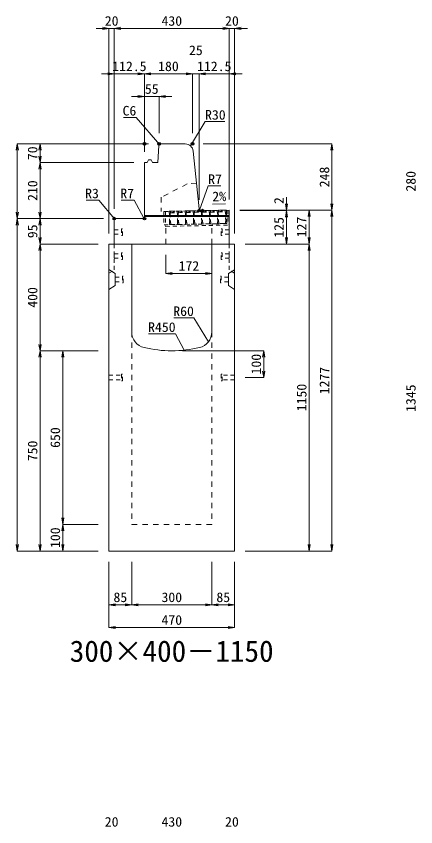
# Model space of a CAD drawing. Units: millimetres at full size; some dimension numbers follow another scale. Extents: x -18734 to 51600, y -18820 to 17820.
# Drawn here: x 9318 to 10813, y -9903 to -6867 of the extents above; entities that cross this region are included whole.
import ezdxf
from ezdxf.enums import TextEntityAlignment as Align

# ---------------------------------------------------------------- set-up
doc = ezdxf.new("R2010")
doc.units = ezdxf.units.MM
doc.header["$LTSCALE"] = 20
doc.header["$PDMODE"] = 32
doc.header["$PDSIZE"] = 10
doc.linetypes.add('USER1', pattern=[2, 1, -1])
doc.linetypes.add('USER2', pattern=[1.35, 0.75, -0.6])
for name, color, linetype, lineweight in [('インサート', 3, 'USER2', 9), ('グレーチング', 7, 'USER2', 5), ('受枠', 3, 'USER2', 9), ('寸法線', 7, 'Continuous', 13), ('引出線', 4, 'Continuous', 13), ('本体', 2, 'Continuous', 13), ('目地', 132, 'Continuous', 5)]:
    doc.layers.add(name, color=color, linetype=linetype, lineweight=lineweight)
doc.layers.add('作業エリア', color=11, linetype='Continuous')
doc.layers.add('文字', color=7, linetype='Continuous')
doc.styles.add('ＭＳ 明朝', font='')
doc.styles.get('ＭＳ 明朝').set_extended_font_data('MS Mincho')

# ---------------------------------------------------------------- blocks, each defined once
blk = doc.blocks.new('open_arrow')
at = {"color": 0, "linetype": 'Continuous', "lineweight": -2}
blk.add_lwpolyline([(7.5, 1.25), (0, 0), (7.5, -1.25)], dxfattribs=at)

msp = doc.modelspace()

# ---------------------------------------------------------------- linework, layer by layer
at = {"layer": 'インサート'}
for p, q in [((9685, -7666.5), (9712, -7666.5)), ((9685, -7666.5), (9685, -7683.5)), ((9715, -7662.5), (9712, -7662.5)), ((9712, -7662.5), (9712, -7687.5)), ((9715, -7687.5), (9715, -7662.5)), ((10085, -7662.5), (10088, -7662.5)), ((10085, -7687.5), (10085, -7662.5)), ((10088, -7662.5), (10088, -7687.5)), ((10115, -7666.5), (10088, -7666.5)), ((10115, -7666.5), (10115, -7683.5)), ((9685, -7683.5), (9712, -7683.5)), ((9712, -7687.5), (9715, -7687.5)), ((10088, -7687.5), (10085, -7687.5)), ((10115, -7683.5), (10088, -7683.5)), ((9685, -7756.5), (9712, -7756.5)), ((9685, -7756.5), (9685, -7773.5)), ((9715, -7752.5), (9712, -7752.5)), ((9712, -7752.5), (9712, -7777.5)), ((9715, -7777.5), (9715, -7752.5)), ((10085, -7752.5), (10088, -7752.5)), ((10085, -7777.5), (10085, -7752.5)), ((10088, -7752.5), (10088, -7777.5)), ((10115, -7756.5), (10088, -7756.5)), ((10115, -7756.5), (10115, -7773.5)), ((9685, -7773.5), (9712, -7773.5)), ((9712, -7777.5), (9715, -7777.5)), ((10088, -7777.5), (10085, -7777.5)), ((10115, -7773.5), (10088, -7773.5)), ((9688.2, -7844.5), (9715.2, -7844.5)), ((9688.2, -7844.5), (9688.2, -7861.5)), ((9688.2, -7861.5), (9715.2, -7861.5)), ((9718.2, -7840.5), (9715.2, -7840.5)), ((9715.2, -7840.5), (9715.2, -7865.5)), ((9718.2, -7865.5), (9718.2, -7840.5)), ((10081.8, -7840.5), (10084.8, -7840.5)), ((10081.8, -7865.5), (10081.8, -7840.5)), ((10084.8, -7840.5), (10084.8, -7865.5)), ((10111.8, -7844.5), (10084.8, -7844.5)), ((10111.8, -7861.5), (10084.8, -7861.5)), ((10111.8, -7844.5), (10111.8, -7861.5)), ((9715.2, -7865.5), (9718.2, -7865.5)), ((10084.8, -7865.5), (10081.8, -7865.5)), ((9665, -8211.5), (9712, -8211.5)), ((9665, -8211.5), (9665, -8228.5)), ((9715, -8207.5), (9712, -8207.5)), ((9712, -8207.5), (9712, -8232.5)), ((9715, -8232.5), (9715, -8207.5)), ((10088, -8207.5), (10085, -8207.5)), ((10085, -8207.5), (10085, -8232.5)), ((10088, -8232.5), (10088, -8207.5)), ((10135, -8211.5), (10088, -8211.5)), ((10135, -8228.5), (10135, -8211.5)), ((9665, -8228.5), (9712, -8228.5)), ((9712, -8232.5), (9715, -8232.5)), ((10085, -8232.5), (10088, -8232.5)), ((10135, -8228.5), (10088, -8228.5))]:
    msp.add_line(p, q, dxfattribs=at)
at = {"layer": 'グレーチング'}
for p, q in [((9889.92, -7597.5), (10104.88, -7593.2)), ((9895.04, -7603.4), (9919.92, -7596.9)), ((9895.04, -7603.4), (9920.04, -7602.9)), ((9925.04, -7602.8), (9949.91, -7596.3)), ((9925.04, -7602.8), (9950.03, -7602.3)), ((9955.03, -7602.2), (9979.91, -7595.7)), ((9955.03, -7602.2), (9980.03, -7601.7)), ((9985.03, -7601.6), (10009.9, -7595.1)), ((9985.03, -7601.6), (10010.02, -7601.1)), ((10015.02, -7601), (10039.89, -7594.5)), ((10015.02, -7601), (10040.01, -7600.5)), ((10045.01, -7600.4), (10069.89, -7593.9)), ((10045.01, -7600.4), (10070.01, -7599.9)), ((10075.01, -7599.8), (10099.88, -7593.3)), ((10075.01, -7599.8), (10100, -7599.3)), ((9890.92, -7647.49), (10105.88, -7643.19))]:
    msp.add_line(p, q, dxfattribs=at)
for points in [[(9889.92, -7597.5), (9894.92, -7597.4), (9895.04, -7603.4), (9894.06, -7604.42), (9894.78, -7640.41), (9895.8, -7641.39), (9895.92, -7647.39), (9890.92, -7647.49), (9890.8, -7641.49), (9891.78, -7640.47), (9891.06, -7604.48), (9890.04, -7603.5)], [(9919.92, -7596.9), (9924.92, -7596.8), (9925.04, -7602.8), (9924.06, -7603.82), (9924.78, -7639.81), (9925.8, -7640.79), (9925.92, -7646.79), (9920.92, -7646.89), (9920.8, -7640.89), (9921.78, -7639.87), (9921.06, -7603.88), (9920.04, -7602.9)], [(9949.91, -7596.3), (9954.91, -7596.2), (9955.03, -7602.2), (9954.05, -7603.22), (9954.77, -7639.21), (9955.79, -7640.19), (9955.91, -7646.19), (9950.91, -7646.29), (9950.79, -7640.29), (9951.77, -7639.27), (9951.05, -7603.28), (9950.03, -7602.3)], [(9979.91, -7595.7), (9984.91, -7595.6), (9985.03, -7601.6), (9984.05, -7602.62), (9984.77, -7638.61), (9985.79, -7639.59), (9985.91, -7645.59), (9980.91, -7645.69), (9980.79, -7639.69), (9981.77, -7638.67), (9981.05, -7602.68), (9980.03, -7601.7)], [(10009.9, -7595.1), (10014.9, -7595), (10015.02, -7601), (10014.04, -7602.02), (10014.76, -7638.01), (10015.78, -7638.99), (10015.9, -7644.99), (10010.9, -7645.09), (10010.78, -7639.09), (10011.76, -7638.07), (10011.04, -7602.08), (10010.02, -7601.1)], [(10039.89, -7594.5), (10044.89, -7594.4), (10045.01, -7600.4), (10044.03, -7601.42), (10044.75, -7637.41), (10045.77, -7638.39), (10045.89, -7644.39), (10040.89, -7644.49), (10040.77, -7638.49), (10041.75, -7637.47), (10041.03, -7601.48), (10040.01, -7600.5)], [(10069.89, -7593.9), (10074.89, -7593.8), (10075.01, -7599.8), (10074.03, -7600.82), (10074.75, -7636.81), (10075.77, -7637.79), (10075.89, -7643.79), (10070.89, -7643.89), (10070.77, -7637.89), (10071.75, -7636.87), (10071.03, -7600.88), (10070.01, -7599.9)], [(10099.88, -7593.3), (10104.88, -7593.2), (10105, -7599.2), (10104.02, -7600.22), (10104.74, -7636.21), (10105.76, -7637.19), (10105.88, -7643.19), (10100.88, -7643.29), (10100.76, -7637.29), (10101.74, -7636.27), (10101.02, -7600.28), (10100, -7599.3)]]:
    msp.add_lwpolyline(points, close=True, dxfattribs=at)
at = {"layer": '作業エリア'}
for p in [(9797.5, -7345), (9852.5, -7345), (9977.5, -7345), (10002.5, -7595), (10015, -7595), (9685, -7625), (9797.5, -7625)]:
    msp.add_point(p, dxfattribs=at)
at = {"layer": '受枠'}
for p, q in [((9869.93, -7597.9), (10112.88, -7593.04)), ((9869.93, -7597.9), (9870.93, -7647.89)), ((9875.93, -7597.78), (9877.05, -7653.77)), ((10106.88, -7593.16), (10107.88, -7643.15)), ((10112.88, -7593.04), (10114, -7649.03)), ((9870.93, -7647.89), (10107.88, -7643.15)), ((9877.05, -7653.77), (10114, -7649.03)), ((10050.89, -7644.29), (10051.01, -7650.29))]:
    msp.add_line(p, q, dxfattribs=at)
at = {"layer": '寸法線'}
for p, q in [((9733, -6912.31), (9617, -6912.31)), ((9665, -7680), (9665, -6912.31)), ((9685, -6912.31), (10115, -6912.31)), ((9685, -7588), (9685, -6912.31)), ((9685, -7588), (9685, -6912.31)), ((10067, -6912.31), (10183, -6912.31)), ((10115, -7553), (10115, -6912.31)), ((10115, -7553), (10115, -6912.31)), ((10135, -7680), (10135, -6912.31)), ((9637, -7082.31), (9797.5, -7082.31)), ((9685, -7588), (9685, -7082.31)), ((9797.5, -7082.31), (9977.5, -7082.31)), ((9797.5, -7375), (9797.5, -7082.31)), ((9797.5, -7375), (9797.5, -7082.31)), ((9929.5, -7082.31), (10050.5, -7082.31)), ((9977.5, -7305), (9977.5, -7082.31)), ((9977.5, -7305), (9977.5, -7082.31)), ((10002.5, -7555), (10002.5, -7082.31)), ((10002.5, -7082.31), (10163, -7082.31)), ((10002.5, -7555), (10002.5, -7082.31)), ((10115, -7553), (10115, -7082.31)), ((9749.5, -7167.31), (9900.5, -7167.31)), ((9797.5, -7375), (9797.5, -7167.31)), ((9852.5, -7305), (9852.5, -7167.31)), ((9322.06, -7625), (9322.06, -7345)), ((9812.5, -7345), (9322.06, -7345)), ((9407.06, -7415), (9407.06, -7345)), ((9812.5, -7345), (9407.06, -7345)), ((10017.5, -7345), (10498.78, -7345)), ((10498.78, -7593), (10498.78, -7345)), ((9407.06, -7625), (9407.06, -7415)), ((9757.5, -7415), (9407.06, -7415)), ((9757.5, -7415), (9407.06, -7415)), ((10328.78, -7643), (10328.78, -7545)), ((10155, -7593), (10498.78, -7593)), ((10155, -7593), (10413.78, -7593)), ((10155, -7593), (10328.78, -7593)), ((10155, -7593), (10498.78, -7593)), ((10155, -7595), (10328.78, -7595)), ((10155, -7595), (10328.78, -7595)), ((10328.78, -7720), (10328.78, -7595)), ((10413.78, -7720), (10413.78, -7593)), ((10498.78, -7593), (10498.78, -8870)), ((9322.06, -8870), (9322.06, -7625)), ((9645, -7625), (9322.06, -7625)), ((9645, -7625), (9322.06, -7625)), ((9407.06, -7720), (9407.06, -7625)), ((9645, -7625), (9407.06, -7625)), ((9645, -7625), (9407.06, -7625)), ((9407.06, -7720), (9407.06, -8120)), ((9625, -7720), (9407.06, -7720)), ((9625, -7720), (9407.06, -7720)), ((10175, -7720), (10413.78, -7720)), ((10175, -7720), (10413.78, -7720)), ((10175, -7720), (10328.78, -7720)), ((10413.78, -7720), (10413.78, -8870)), ((9878, -7760), (9878, -7830.23)), ((9878, -7830.23), (10050, -7830.23)), ((9625, -8120), (9407.06, -8120)), ((9407.06, -8870), (9407.06, -8120)), ((9625, -8120), (9407.06, -8120)), ((9492.06, -8120), (9492.06, -8770)), ((9625, -8120), (9492.06, -8120)), ((9940, -8120), (10243.78, -8120)), ((10243.78, -8120), (10243.78, -8220)), ((10175, -8220), (10243.78, -8220)), ((9625, -8770), (9492.06, -8770)), ((9492.06, -8770), (9492.06, -8870)), ((9625, -8770), (9492.06, -8770)), ((9625, -8870), (9322.06, -8870)), ((9625, -8870), (9407.06, -8870)), ((9625, -8870), (9492.06, -8870)), ((10175, -8870), (10413.78, -8870)), ((10175, -8870), (10498.78, -8870)), ((9665, -8910), (9665, -9071.16)), ((9665, -8910), (9665, -9156.16)), ((9750, -8910), (9750, -9071.16)), ((9750, -8910), (9750, -9071.16)), ((10050, -8910), (10050, -9071.16)), ((10050, -8910), (10050, -9071.16)), ((10135, -8910), (10135, -9071.16)), ((10135, -8910), (10135, -9156.16)), ((9665, -9071.16), (9750, -9071.16)), ((9750, -9071.16), (10050, -9071.16)), ((10050, -9071.16), (10135, -9071.16)), ((9665, -9156.16), (10135, -9156.16))]:
    msp.add_line(p, q, dxfattribs=at)
at = {"layer": '引出線'}
for points in [[(9855.29, -7347.99), (9767.27, -7245.82), (9718.92, -7245.82)], [(9970.48, -7352.76), (10024.33, -7261.36), (10099, -7261.36)], [(10004.14, -7593.19), (10036.08, -7502.42), (10084.01, -7502.42)], [(9685.88, -7625.88), (9627.15, -7555.51), (9579.43, -7555.51)], [(9795.45, -7622.95), (9758.75, -7555.51), (9710.82, -7555.51)], [(10052.12, -7570.88), (10100.83, -7569.9), (10052.08, -7570.88)], [(10037.07, -8086.68), (9982.66, -7996.79), (9907.98, -7996.79)], [(9946.44, -8117.6), (9914.22, -8056.45), (9813.21, -8056.45)]]:
    msp.add_lwpolyline(points, dxfattribs=at)
at = {"layer": '本体'}
for p, q in [((9852.07, -7350.98), (9858.5, -7345)), ((9858.5, -7345), (9950.35, -7345)), ((9847.5, -7415), (9852.07, -7350.98)), ((9980.2, -7372.01), (10001.87, -7588.7)), ((9807.5, -7415), (9812.5, -7405)), ((9812.5, -7405), (9822.5, -7405)), ((9822.5, -7405), (9827.5, -7415)), ((9797.5, -7415), (9797.5, -7618)), ((9797.5, -7415), (9807.5, -7415)), ((9827.5, -7415), (9847.5, -7415)), ((10015, -7595), (10008.83, -7595)), ((10115, -7593), (10015, -7595)), ((10115, -7593), (10115, -7720)), ((9685, -7628), (9685, -7720)), ((9790.5, -7625), (9688, -7625)), ((9665, -7720), (9665, -8870)), ((9665, -7720), (9750, -7720)), ((9685, -7720), (10115, -7720)), ((9750, -7720), (9750, -8049.47)), ((10050, -7720), (10135, -7720)), ((10050, -7720), (10050, -8049.47)), ((10135, -7720), (10135, -8870)), ((9665, -8870), (10135, -8870))]:
    msp.add_line(p, q, dxfattribs=at)
at = {"layer": '本体', "linetype": 'USER1'}
for p, q in [((9957.5, -7495), (9860.5, -7545)), ((9992.2, -7492), (9957.5, -7495)), ((9860.5, -7545), (9860.5, -7598.09)), ((10015, -7595), (9860.5, -7598.09)), ((9878, -7720), (9878, -7647.75)), ((10050, -7720), (10050, -7644.31))]:
    msp.add_line(p, q, dxfattribs=at)
at = {"layer": '本体', "linetype": 'USER2', "lineweight": 9}
for p, q in [((9685, -7817), (9685, -7720)), ((10115, -7817), (10115, -7720)), ((9665, -7829.5), (9685, -7817)), ((10135, -7829.5), (10115, -7817))]:
    msp.add_line(p, q, dxfattribs=at)
at = {"layer": '本体', "lineweight": 9}
for p, q in [((9665, -7816), (9688.2, -7830.5)), ((9688.2, -7830.5), (9688.2, -7875.5)), ((10134.58, -7816.26), (10111.8, -7830.5)), ((10111.8, -7830.5), (10111.8, -7875.5)), ((9688.2, -7875.5), (9665, -7890)), ((10111.8, -7875.5), (10135, -7890))]:
    msp.add_line(p, q, dxfattribs=at)
at = {"layer": '本体', "linetype": 'USER1', "lineweight": 15}
for p, q in [((9750, -8049.47), (9750, -8770)), ((10050, -8049.47), (10050, -8770)), ((9750, -8770), (10050, -8770))]:
    msp.add_line(p, q, dxfattribs=at)
at = {"layer": '本体'}
for centre, radius, start, end in [((9950.35, -7375), 30, 5.71059, 90), ((10008.83, -7588), 7, 185.71059, 270), ((9790.5, -7618), 7, 270, 0), ((9688, -7628), 3, 90, 180), ((9810, -8049.47), 60, 180, 256.65764), ((9990, -8049.47), 60, 283.34236, 0), ((9900, -7670), 450, 256.65764, 283.34236)]:
    msp.add_arc(centre, radius, start, end, dxfattribs=at)
at = {"layer": '目地'}
for p, q in [((10115, -7613), (9797.5, -7613)), ((10115, -7617), (9797.5, -7617))]:
    msp.add_line(p, q, dxfattribs=at)

# ---------------------------------------------------------------- block references
at = {"layer": '寸法線', "xscale": 3.2, "yscale": 3.2}
for p, rotation in [((9665, -6912.31), 180), ((10115, -6912.31), 180), ((10115, -6912.31), 180), ((9685, -7082.31), 180), ((9797.5, -7082.31), 180), ((9977.5, -7082.31), 180), ((9977.5, -7082.31), 180), ((9797.5, -7167.31), 180), ((9322.06, -7345), 270), ((9407.06, -7345), 270), ((10498.78, -7345), 270), ((9407.06, -7415), 90), ((9407.06, -7415), 270), ((10328.78, -7593), 90), ((10498.78, -7593), 90), ((9322.06, -7625), 90), ((9407.06, -7625), 90), ((10328.78, -7595), 270), ((10328.78, -7595), 270), ((10413.78, -7593), 270), ((10498.78, -7593), 270), ((9322.06, -7625), 270), ((9407.06, -7625), 270), ((9407.06, -7720), 90), ((10328.78, -7720), 90), ((10413.78, -7720), 90), ((9407.06, -7720), 270), ((10413.78, -7720), 270), ((10050, -7830.23), 180), ((9407.06, -8120), 90), ((9407.06, -8120), 270), ((9492.06, -8120), 270), ((10243.78, -8120), 270), ((10243.78, -8220), 90), ((9492.06, -8770), 90), ((9492.06, -8770), 270), ((9322.06, -8870), 90), ((9407.06, -8870), 90), ((9492.06, -8870), 90), ((10413.78, -8870), 90), ((10498.78, -8870), 90), ((9750, -9071.16), 180), ((10050, -9071.16), 180), ((10135, -9071.16), 180), ((10135, -9156.16), 180)]:
    msp.add_blockref('open_arrow', p, dxfattribs=dict(at, rotation=rotation))
for p in [(9685, -6912.31), (9685, -6912.31), (10135, -6912.31), (9797.5, -7082.31), (10002.5, -7082.31), (10002.5, -7082.31), (10115, -7082.31), (9852.5, -7167.31), (9878, -7830.23), (9665, -9071.16), (9750, -9071.16), (10050, -9071.16), (9665, -9156.16)]:
    msp.add_blockref('open_arrow', p, dxfattribs=at)
at = {"layer": '引出線', "xscale": 0.0533, "yscale": 0.0533}
for p, rotation in [((9855.29, -7347.99), 130.7), ((9970.48, -7352.76), 59.5), ((10052.12, -7570.88), 1.1), ((10004.14, -7593.19), 70.6), ((9685.88, -7625.88), 129.8), ((9795.45, -7622.95), 118.6), ((10037.07, -8086.68), 121.2), ((9946.44, -8117.6), 117.8)]:
    msp.add_blockref('open_arrow', p, dxfattribs=dict(at, rotation=rotation))

# ---------------------------------------------------------------- texts
at = {"layer": '寸法線', "style": 'ＭＳ 明朝', "width": 1.05}
for s, p in [('20', (9675, -6884.31)), ('430', (9900, -6884.31)), ('20', (10125, -6884.31)), ('25', (9990, -6994.31)), ('112.5', (9741.25, -7054.31)), ('180', (9887.5, -7054.31)), ('112.5', (10058.75, -7054.31)), ('55', (9825, -7139.31)), ('172', (9964, -7802.23)), ('85', (9707.5, -9043.16)), ('300', (9900, -9043.16)), ('85', (10092.5, -9043.16)), ('470', (9900, -9128.16)), ('20', (9675, -9884.31)), ('430', (9900, -9884.31)), ('20', (10125, -9884.31))]:
    msp.add_text(s, height=36.03, dxfattribs=at).set_placement(p, align=Align.MIDDLE_CENTER)
for s, p in [('70', (9379.06, -7380)), ('248', (10470.78, -7469)), ('280', (10794.06, -7485)), ('210', (9379.06, -7520)), ('2', (10300.78, -7557.41)), ('127', (10385.78, -7656.5)), ('95', (9379.06, -7672.5)), ('125', (10300.78, -7657.5)), ('400', (9379.06, -7920)), ('100', (10215.78, -8170)), ('1277', (10470.78, -8231.5)), ('1150', (10385.78, -8295)), ('1345', (10794.06, -8297.5)), ('650', (9464.06, -8445)), ('750', (9379.06, -8495)), ('100', (9464.06, -8820))]:
    msp.add_text(s, height=36.03, rotation=90, dxfattribs=at).set_placement(p, align=Align.MIDDLE_CENTER)
at = {"layer": '引出線', "style": 'ＭＳ 明朝', "width": 1.05}
for s, p in [('C6', (9767.27, -7202.62)), ('R3', (9627.15, -7512.31)), ('R7', (9758.75, -7512.31)), ('R60', (9982.66, -7953.59)), ('R450', (9914.22, -8013.25))]:
    msp.add_text(s, height=36.03, dxfattribs=at).set_placement(p, align=Align.TOP_RIGHT)
for s, p in [('R30', (10024.33, -7218.16)), ('R7', (10036.08, -7459.22))]:
    msp.add_text(s, height=36.03, dxfattribs=at).set_placement(p, align=Align.TOP_LEFT)
msp.add_text('2%', height=36.03, rotation=1.146, dxfattribs=at).set_placement((10051.15, -7523.98), align=Align.TOP_LEFT)
at = {"layer": '文字', "style": 'ＭＳ 明朝'}
msp.add_text('300×400－1150', height=80.06, dxfattribs=at).set_placement((9899.52, -9244.97), align=Align.MIDDLE_CENTER)

doc.saveas('drawing.dxf')
